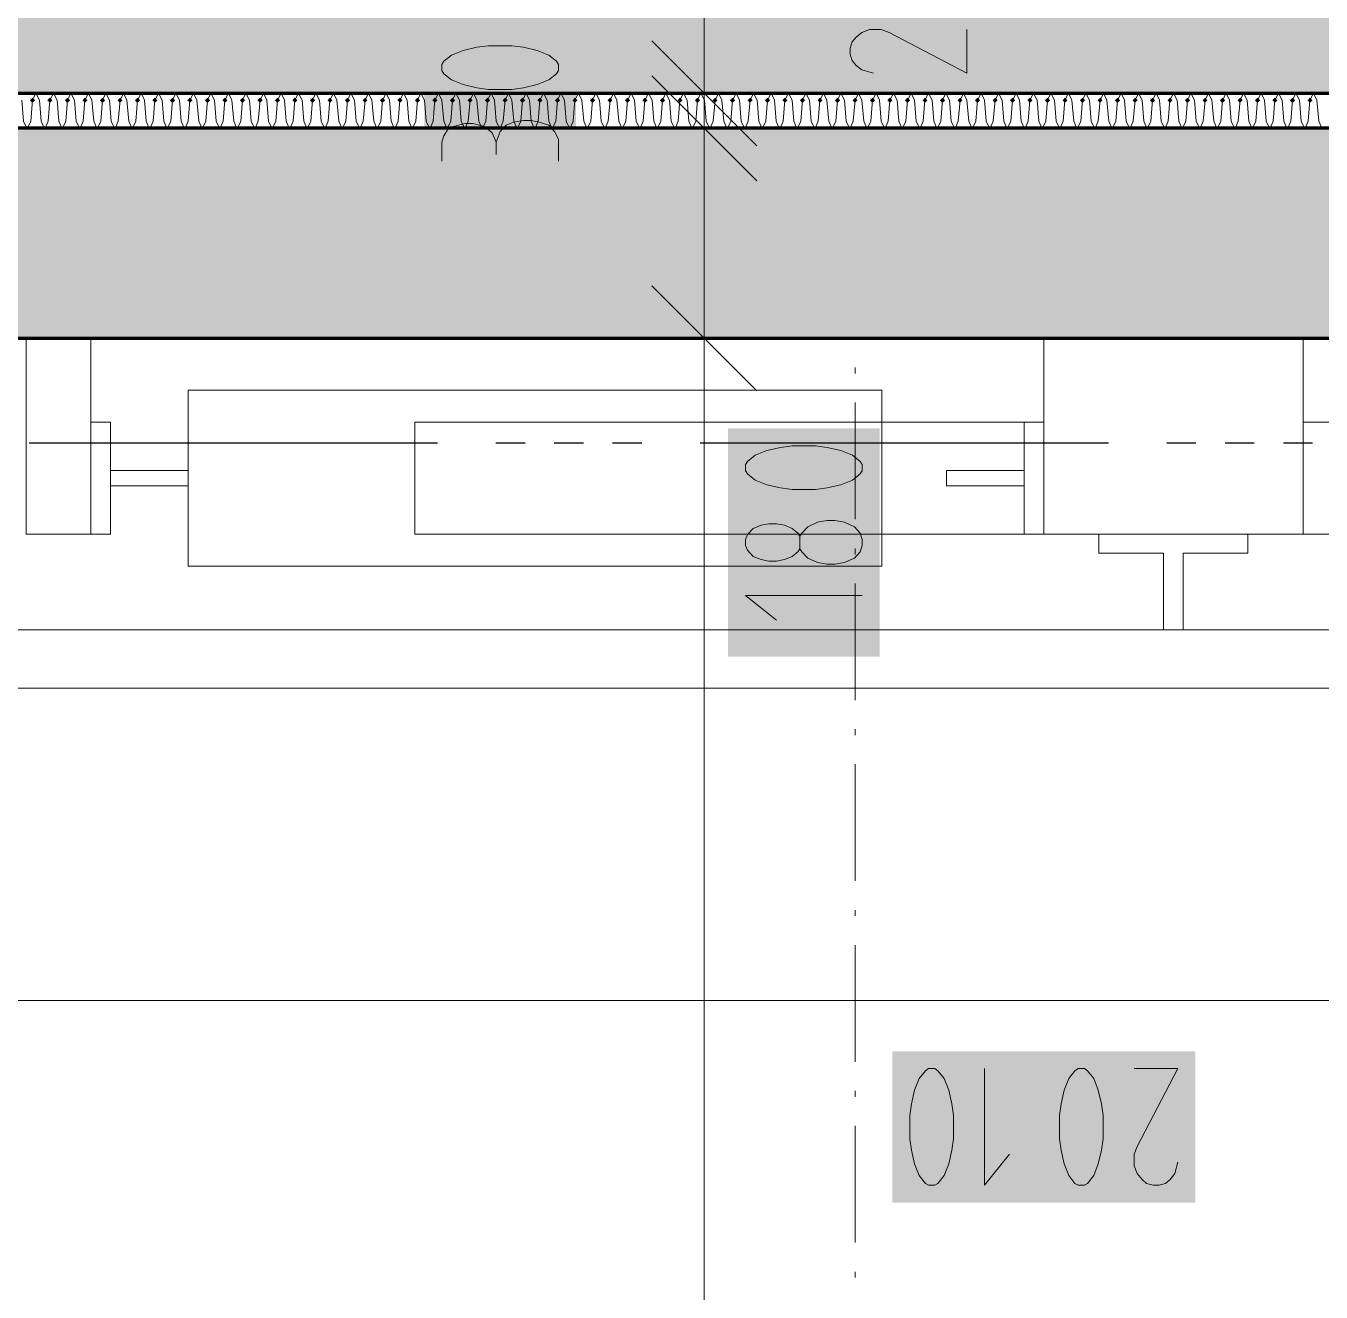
# Model space of a CAD drawing. Header units: millimetres. Extents: x 0 to 594, y 0 to 420.
# Drawn here: x 116.98 to 128.21, y 208.74 to 219.71 of the extents above; entities that cross this region are included whole.
import ezdxf

# ---------------------------------------------------------------- set-up
doc = ezdxf.new("R2010")
doc.units = ezdxf.units.MM
doc.header["$LTSCALE"] = 8
for name, color, linetype in [('PDF_Koty delkove', 7, 'Continuous'), ('PDF_Pozarni useky', 7, 'Continuous'), ('PDF_Steny obvodove nosne', 7, 'Continuous'), ('PDF_Steny sendvic', 7, 'Continuous'), ('PDF_Steny vnitrni', 7, 'Continuous'), ('PDF_Vytah', 7, 'Continuous')]:
    doc.layers.add(name, color=color, linetype=linetype)

msp = doc.modelspace()

# ---------------------------------------------------------------- linework, layer by layer
at = {"layer": 'PDF_Koty delkove', "lineweight": 18}
for points in [[(122.862, 236.01), (122.862, 221.301), (122.862, 221.149), (122.862, 219.127), (122.862, 218.824), (122.862, 217.004), (122.862, 200.323), (122.862, 199.763), (122.862, 198.503), (122.862, 198.2), (122.862, 196.178), (122.862, 192.396), (122.862, 189.556), (122.862, 186.978), (122.862, 183.936), (122.862, 183.782), (122.862, 181.479), (122.862, 178.89), (122.862, 176.731), (122.862, 176.197), (122.862, 173.919), (122.862, 158.52)], [(125.137, 219.679), (125.137, 219.301), (124.463, 219.653), (124.395, 219.679), (124.294, 219.679), (124.227, 219.653), (124.177, 219.612), (124.142, 219.572), (124.126, 219.517), (124.126, 219.464), (124.142, 219.41), (124.177, 219.369), (124.227, 219.329), (124.327, 219.301)], [(121.193, 219.539), (120.991, 219.539), (120.891, 219.526), (120.773, 219.499), (120.671, 219.458), (120.604, 219.405), (120.588, 219.377)], [(120.588, 219.377), (120.588, 219.324), (120.604, 219.296), (120.671, 219.243), (120.773, 219.202), (120.891, 219.175), (120.991, 219.161), (121.193, 219.161), (121.294, 219.175), (121.413, 219.202), (121.514, 219.243), (121.581, 219.296), (121.599, 219.324), (121.599, 219.377), (121.581, 219.405), (121.514, 219.458), (121.413, 219.499), (121.294, 219.526), (121.193, 219.539)], [(123.317, 218.672), (122.407, 219.582)], [(123.317, 218.369), (122.407, 219.279)], [(123.62, 219.127), (122.862, 219.127), (122.104, 219.127)], [(120.588, 218.54), (120.588, 218.703), (120.604, 218.757), (120.638, 218.81), (120.689, 218.838), (120.789, 218.865), (120.857, 218.865), (120.958, 218.838), (121.025, 218.784), (121.059, 218.703), (121.059, 218.595)], [(121.599, 218.54), (121.599, 218.729), (121.564, 218.796), (121.514, 218.851), (121.43, 218.877), (121.362, 218.891), (121.294, 218.891), (121.21, 218.877), (121.144, 218.851), (121.093, 218.796), (121.059, 218.703)], [(123.62, 218.824), (122.862, 218.824), (122.104, 218.824)], [(123.317, 216.549), (122.407, 217.459)], [(123.62, 217.004), (122.862, 217.004), (122.104, 217.004)], [(123.69, 215.18), (123.673, 215.153), (123.622, 215.113), (123.556, 215.086), (123.488, 215.072), (123.42, 215.072), (123.354, 215.086), (123.286, 215.113), (123.235, 215.167), (123.219, 215.208), (123.219, 215.261), (123.235, 215.302), (123.286, 215.356), (123.354, 215.383), (123.42, 215.396), (123.488, 215.396), (123.556, 215.383), (123.622, 215.356), (123.673, 215.315), (123.69, 215.289)], [(124.23, 214.775), (123.219, 214.775), (123.488, 214.56)], [(190.487, 211.264), (186.533, 211.264), (184.421, 211.264), (181.273, 211.264), (175.929, 211.264), (174.463, 211.264), (166.149, 211.264), (164.556, 211.264), (162.433, 211.264), (134.833, 211.264), (132.963, 211.264), (112.643, 211.264), (110.823, 211.264), (110.52, 211.264), (108.447, 211.264), (90.907, 211.264), (89.441, 211.264)], [(125.291, 210.674), (125.291, 209.663), (125.507, 209.932)], [(126.588, 210.674), (126.966, 210.674), (126.614, 209.999), (126.588, 209.932), (126.588, 209.83), (126.614, 209.764), (126.655, 209.713), (126.695, 209.679), (126.75, 209.663), (126.803, 209.663), (126.857, 209.679), (126.898, 209.713), (126.938, 209.764), (126.966, 209.864)]]:
    msp.add_lwpolyline(points, dxfattribs=at)
for points in [[(123.825, 216.071), (123.622, 216.071), (123.522, 216.057), (123.404, 216.031), (123.303, 215.99), (123.235, 215.937), (123.219, 215.909), (123.219, 215.856), (123.235, 215.828), (123.303, 215.775), (123.404, 215.734), (123.522, 215.707), (123.622, 215.693), (123.825, 215.693), (123.926, 215.707), (124.044, 215.734), (124.145, 215.775), (124.213, 215.828), (124.23, 215.856), (124.23, 215.909), (124.213, 215.937), (124.145, 215.99), (124.044, 216.031), (123.926, 216.057)], [(123.993, 215.423), (123.926, 215.423), (123.842, 215.409), (123.758, 215.37), (123.707, 215.315), (123.69, 215.289), (123.69, 215.18), (123.707, 215.153), (123.758, 215.099), (123.842, 215.059), (123.926, 215.045), (123.993, 215.045), (124.077, 215.059), (124.162, 215.099), (124.213, 215.153), (124.23, 215.208), (124.23, 215.261), (124.213, 215.315), (124.162, 215.37), (124.077, 215.409)], [(124.643, 210.268), (124.643, 210.066), (124.657, 209.966), (124.684, 209.848), (124.724, 209.747), (124.778, 209.679), (124.805, 209.663), (124.859, 209.663), (124.886, 209.679), (124.94, 209.747), (124.98, 209.848), (125.008, 209.966), (125.022, 210.066), (125.022, 210.268), (125.008, 210.369), (124.98, 210.488), (124.94, 210.589), (124.886, 210.656), (124.859, 210.674), (124.805, 210.674), (124.778, 210.656), (124.724, 210.589), (124.684, 210.488), (124.657, 210.369)], [(125.939, 210.268), (125.939, 210.066), (125.953, 209.966), (125.98, 209.848), (126.02, 209.747), (126.074, 209.679), (126.102, 209.663), (126.155, 209.663), (126.182, 209.679), (126.236, 209.747), (126.276, 209.848), (126.304, 209.966), (126.318, 210.066), (126.318, 210.268), (126.304, 210.369), (126.276, 210.488), (126.236, 210.589), (126.182, 210.656), (126.155, 210.674), (126.102, 210.674), (126.074, 210.656), (126.02, 210.589), (125.98, 210.488), (125.953, 210.369)]]:
    msp.add_lwpolyline(points, close=True, dxfattribs=at)
at = {"layer": 'PDF_Koty delkove', "color": 7, "lineweight": 18, "true_color": 0xffffff, "transparency": 33554559}
for points in [[(125.289, 219.149), (125.289, 221.127), (123.974, 219.149), (123.974, 221.127)], [(121.75, 218.361), (121.75, 219.691), (120.436, 218.361), (120.436, 219.691)], [(124.382, 214.245), (124.382, 216.223), (123.067, 214.245), (123.067, 216.223)], [(127.117, 210.825), (124.492, 210.825), (127.117, 209.511), (124.492, 209.511)]]:
    msp.add_solid(points, dxfattribs=at)
at = {"layer": 'PDF_Pozarni useky', "lineweight": 30}
for points in [[(120.55, 216.094), (117.012, 216.094)], [(121.309, 216.094), (121.056, 216.094)], [(121.814, 216.094), (121.561, 216.094)], [(122.32, 216.094), (122.067, 216.094)], [(126.363, 216.094), (122.825, 216.094)], [(127.122, 216.094), (126.869, 216.094)], [(127.627, 216.094), (127.374, 216.094)], [(128.133, 216.094), (127.88, 216.094)]]:
    msp.add_lwpolyline(points, dxfattribs=at)
at = {"layer": 'PDF_Steny obvodove nosne', "lineweight": 70}
msp.add_lwpolyline([(110.52, 219.127), (134.783, 219.127), (134.783, 221.149), (131.8, 221.149), (129.071, 221.149), (108.498, 221.149), (108.498, 220.189), (108.498, 219.127), (108.498, 208.714), (108.498, 207.248), (108.498, 198.2)], dxfattribs=at)
at = {"layer": 'PDF_Steny obvodove nosne', "color": 9, "lineweight": 9, "true_color": 0xc0c0c0, "transparency": 33554559}
msp.add_solid([(134.783, 221.149), (108.498, 221.149), (134.783, 219.127), (108.498, 219.127)], dxfattribs=at)
at = {"layer": 'PDF_Steny sendvic', "lineweight": 30}
msp.add_lwpolyline([(110.52, 198.402), (110.52, 198.2), (132.761, 198.2), (134.783, 198.2), (134.833, 198.2), (134.833, 198.503), (134.783, 198.503), (112.643, 198.503), (110.823, 198.503), (110.823, 218.824), (112.643, 218.824), (134.783, 218.824), (134.833, 218.824), (134.833, 219.127), (134.783, 219.127), (110.52, 219.127), (110.52, 218.925)], dxfattribs=at)
at = {"layer": 'PDF_Steny sendvic', "lineweight": 9}
for points in [[(117.071, 219.127), (117.04, 219.066)], [(117.101, 219.066), (117.071, 219.127)], [(117.222, 219.127), (117.192, 219.066)], [(117.253, 219.066), (117.222, 219.127)], [(117.374, 219.127), (117.344, 219.066)], [(117.404, 219.066), (117.374, 219.127)], [(117.526, 219.127), (117.495, 219.066)], [(117.556, 219.066), (117.526, 219.127)], [(117.677, 219.127), (117.647, 219.066)], [(117.708, 219.066), (117.677, 219.127)], [(117.829, 219.127), (117.799, 219.066)], [(117.859, 219.066), (117.829, 219.127)], [(117.981, 219.127), (117.95, 219.066)], [(118.011, 219.066), (117.981, 219.127)], [(118.132, 219.127), (118.102, 219.066)], [(118.178, 218.884), (118.163, 219.066), (118.132, 219.127)], [(118.284, 219.127), (118.254, 219.066)], [(118.329, 218.884), (118.314, 219.066), (118.284, 219.127)], [(118.436, 219.127), (118.405, 219.066)], [(118.481, 218.884), (118.466, 219.066), (118.436, 219.127)], [(118.587, 219.127), (118.557, 219.066)], [(118.633, 218.884), (118.617, 219.066), (118.587, 219.127)], [(118.739, 219.127), (118.708, 219.066)], [(118.784, 218.884), (118.769, 219.066), (118.739, 219.127)], [(118.89, 219.127), (118.86, 219.066)], [(118.936, 218.884), (118.921, 219.066), (118.89, 219.127)], [(119.042, 219.127), (119.012, 219.066)], [(119.087, 218.884), (119.072, 219.066), (119.042, 219.127)], [(119.194, 219.127), (119.163, 219.066)], [(119.224, 219.066), (119.194, 219.127)], [(119.345, 219.127), (119.315, 219.066)], [(119.376, 219.066), (119.345, 219.127)], [(119.497, 219.127), (119.467, 219.066)], [(119.542, 218.884), (119.527, 219.066), (119.497, 219.127)], [(119.649, 219.127), (119.618, 219.066)], [(119.694, 218.884), (119.679, 219.066), (119.649, 219.127)], [(119.8, 219.127), (119.77, 219.066)], [(119.846, 218.884), (119.831, 219.066), (119.8, 219.127)], [(119.952, 219.127), (119.922, 219.066)], [(119.997, 218.884), (119.982, 219.066), (119.952, 219.127)], [(120.104, 219.127), (120.073, 219.066)], [(120.149, 218.884), (120.134, 219.066), (120.104, 219.127)], [(120.255, 219.127), (120.225, 219.066)], [(120.301, 218.884), (120.286, 219.066), (120.255, 219.127)], [(120.407, 219.127), (120.377, 219.066)], [(120.452, 218.884), (120.437, 219.066), (120.407, 219.127)], [(120.559, 219.127), (120.528, 219.066)], [(120.589, 219.066), (120.559, 219.127)], [(120.71, 219.127), (120.68, 219.066)], [(120.741, 219.066), (120.71, 219.127)], [(120.862, 219.127), (120.832, 219.066)], [(120.892, 219.066), (120.862, 219.127)], [(121.014, 219.127), (120.983, 219.066)], [(121.044, 219.066), (121.014, 219.127)], [(121.165, 219.127), (121.135, 219.066)], [(121.211, 218.884), (121.195, 219.066), (121.165, 219.127)], [(121.317, 219.127), (121.286, 219.066)], [(121.362, 218.884), (121.347, 219.066), (121.317, 219.127)], [(121.468, 219.127), (121.438, 219.066)], [(121.514, 218.884), (121.499, 219.066), (121.468, 219.127)], [(121.62, 219.127), (121.59, 219.066)], [(121.665, 218.884), (121.65, 219.066), (121.62, 219.127)], [(121.772, 219.127), (121.741, 219.066)], [(121.817, 218.884), (121.802, 219.066), (121.772, 219.127)], [(121.923, 219.127), (121.893, 219.066)], [(121.969, 218.884), (121.954, 219.066), (121.923, 219.127)], [(122.075, 219.127), (122.045, 219.066)], [(122.105, 219.066), (122.075, 219.127)], [(122.227, 219.127), (122.196, 219.066)], [(122.272, 218.884), (122.257, 219.066), (122.227, 219.127)], [(122.378, 219.127), (122.348, 219.066)], [(122.424, 218.884), (122.409, 219.066), (122.378, 219.127)], [(122.53, 219.127), (122.5, 219.066)], [(122.56, 219.066), (122.53, 219.127)], [(122.682, 219.127), (122.651, 219.066)], [(122.727, 218.884), (122.712, 219.066), (122.682, 219.127)], [(122.833, 219.127), (122.803, 219.066)], [(122.864, 219.066), (122.833, 219.127)], [(122.985, 219.127), (122.955, 219.066)], [(123.03, 218.884), (123.015, 219.066), (122.985, 219.127)], [(123.137, 219.127), (123.106, 219.066)], [(123.167, 219.066), (123.137, 219.127)], [(123.288, 219.127), (123.258, 219.066)], [(123.334, 218.884), (123.319, 219.066), (123.288, 219.127)], [(123.44, 219.127), (123.41, 219.066)], [(123.485, 218.884), (123.47, 219.066), (123.44, 219.127)], [(123.591, 219.127), (123.561, 219.066)], [(123.622, 219.066), (123.591, 219.127)], [(123.743, 219.127), (123.713, 219.066)], [(123.788, 218.884), (123.773, 219.066), (123.743, 219.127)], [(123.895, 219.127), (123.864, 219.066)], [(123.925, 219.066), (123.895, 219.127)], [(124.046, 219.127), (124.016, 219.066)], [(124.077, 219.066), (124.046, 219.127)], [(124.198, 219.127), (124.168, 219.066)], [(124.228, 219.066), (124.198, 219.127)], [(124.35, 219.127), (124.319, 219.066)], [(124.38, 219.066), (124.35, 219.127)], [(124.501, 219.127), (124.471, 219.066)], [(124.532, 219.066), (124.501, 219.127)], [(124.653, 219.127), (124.623, 219.066)], [(124.683, 219.066), (124.653, 219.127)], [(124.805, 219.127), (124.774, 219.066)], [(124.835, 219.066), (124.805, 219.127)], [(124.956, 219.127), (124.926, 219.066)], [(124.987, 219.066), (124.956, 219.127)], [(125.108, 219.127), (125.078, 219.066)], [(125.138, 219.066), (125.108, 219.127)], [(125.26, 219.127), (125.229, 219.066)], [(125.29, 219.066), (125.26, 219.127)], [(125.411, 219.127), (125.381, 219.066)], [(125.442, 219.066), (125.411, 219.127)], [(125.563, 219.127), (125.533, 219.066)], [(125.593, 219.066), (125.563, 219.127)], [(125.714, 219.127), (125.684, 219.066)], [(125.745, 219.066), (125.714, 219.127)], [(125.866, 219.127), (125.836, 219.066)], [(125.896, 219.066), (125.866, 219.127)], [(126.018, 219.127), (125.987, 219.066)], [(126.048, 219.066), (126.018, 219.127)], [(126.169, 219.127), (126.139, 219.066)], [(126.2, 219.066), (126.169, 219.127)], [(126.321, 219.127), (126.291, 219.066)], [(126.351, 219.066), (126.321, 219.127)], [(126.473, 219.127), (126.442, 219.066)], [(126.503, 219.066), (126.473, 219.127)], [(126.624, 219.127), (126.594, 219.066)], [(126.655, 219.066), (126.624, 219.127)], [(126.776, 219.127), (126.746, 219.066)], [(126.806, 219.066), (126.776, 219.127)], [(126.928, 219.127), (126.897, 219.066)], [(126.958, 219.066), (126.928, 219.127)], [(127.079, 219.127), (127.049, 219.066)], [(127.11, 219.066), (127.079, 219.127)], [(127.231, 219.127), (127.201, 219.066)], [(127.261, 219.066), (127.231, 219.127)], [(127.383, 219.127), (127.352, 219.066)], [(127.413, 219.066), (127.383, 219.127)], [(127.534, 219.127), (127.504, 219.066)], [(127.565, 219.066), (127.534, 219.127)], [(127.686, 219.127), (127.656, 219.066)], [(127.716, 219.066), (127.686, 219.127)], [(127.838, 219.127), (127.807, 219.066)], [(127.868, 219.066), (127.838, 219.127)], [(127.989, 219.127), (127.959, 219.066)], [(128.019, 219.066), (127.989, 219.127)], [(128.141, 219.127), (128.11, 219.066)], [(128.171, 219.066), (128.141, 219.127)], [(116.949, 219.066), (116.964, 218.884), (116.992, 218.824)], [(117.025, 218.884), (117.04, 219.066)], [(117.101, 219.066), (117.116, 218.884)], [(117.177, 218.884), (117.192, 219.066)], [(117.253, 219.066), (117.268, 218.884)], [(117.329, 218.884), (117.344, 219.066)], [(117.404, 219.066), (117.419, 218.884)], [(117.48, 218.884), (117.495, 219.066)], [(117.556, 219.066), (117.571, 218.884)], [(117.632, 218.884), (117.647, 219.066)], [(117.708, 219.066), (117.723, 218.884)], [(117.784, 218.884), (117.799, 219.066)], [(117.859, 219.066), (117.874, 218.884)], [(117.935, 218.884), (117.95, 219.066)], [(118.011, 219.066), (118.026, 218.884)], [(118.087, 218.884), (118.102, 219.066)], [(118.239, 218.884), (118.254, 219.066)], [(118.39, 218.884), (118.405, 219.066)], [(118.542, 218.884), (118.557, 219.066)], [(118.693, 218.884), (118.708, 219.066)], [(118.845, 218.884), (118.86, 219.066)], [(118.997, 218.884), (119.012, 219.066)], [(119.148, 218.884), (119.163, 219.066)], [(119.224, 219.066), (119.239, 218.884)], [(119.3, 218.884), (119.315, 219.066)], [(119.376, 219.066), (119.391, 218.884)], [(119.452, 218.884), (119.467, 219.066)], [(119.603, 218.884), (119.618, 219.066)], [(119.755, 218.884), (119.77, 219.066)], [(119.907, 218.884), (119.922, 219.066)], [(120.058, 218.884), (120.073, 219.066)], [(120.21, 218.884), (120.225, 219.066)], [(120.362, 218.884), (120.377, 219.066)], [(120.513, 218.884), (120.528, 219.066)], [(120.589, 219.066), (120.604, 218.884)], [(120.665, 218.884), (120.68, 219.066)], [(120.741, 219.066), (120.756, 218.884)], [(120.816, 218.884), (120.832, 219.066)], [(120.892, 219.066), (120.907, 218.884)], [(120.968, 218.884), (120.983, 219.066)], [(121.044, 219.066), (121.059, 218.884)], [(121.12, 218.884), (121.135, 219.066)], [(121.271, 218.884), (121.286, 219.066)], [(121.423, 218.884), (121.438, 219.066)], [(121.575, 218.884), (121.59, 219.066)], [(121.726, 218.884), (121.741, 219.066)], [(121.878, 218.884), (121.893, 219.066)], [(122.03, 218.884), (122.045, 219.066)], [(122.105, 219.066), (122.12, 218.884)], [(122.181, 218.884), (122.196, 219.066)], [(122.333, 218.884), (122.348, 219.066)], [(122.485, 218.884), (122.5, 219.066)], [(122.56, 219.066), (122.575, 218.884)], [(122.636, 218.884), (122.651, 219.066)], [(122.788, 218.884), (122.803, 219.066)], [(122.864, 219.066), (122.879, 218.884)], [(122.94, 218.884), (122.955, 219.066)], [(123.091, 218.884), (123.106, 219.066)], [(123.167, 219.066), (123.182, 218.884)], [(123.243, 218.884), (123.258, 219.066)], [(123.394, 218.884), (123.41, 219.066)], [(123.546, 218.884), (123.561, 219.066)], [(123.622, 219.066), (123.637, 218.884)], [(123.698, 218.884), (123.713, 219.066)], [(123.849, 218.884), (123.864, 219.066)], [(123.925, 219.066), (123.94, 218.884)], [(124.001, 218.884), (124.016, 219.066)], [(124.077, 219.066), (124.092, 218.884)], [(124.153, 218.884), (124.168, 219.066)], [(124.228, 219.066), (124.243, 218.884)], [(124.304, 218.884), (124.319, 219.066)], [(124.38, 219.066), (124.395, 218.884)], [(124.456, 218.884), (124.471, 219.066)], [(124.532, 219.066), (124.547, 218.884)], [(124.608, 218.884), (124.623, 219.066)], [(124.683, 219.066), (124.698, 218.884)], [(124.759, 218.884), (124.774, 219.066)], [(124.835, 219.066), (124.85, 218.884)], [(124.911, 218.884), (124.926, 219.066)], [(124.987, 219.066), (125.002, 218.884)], [(125.063, 218.884), (125.078, 219.066)], [(125.138, 219.066), (125.153, 218.884)], [(125.214, 218.884), (125.229, 219.066)], [(125.29, 219.066), (125.305, 218.884)], [(125.366, 218.884), (125.381, 219.066)], [(125.442, 219.066), (125.457, 218.884)], [(125.518, 218.884), (125.533, 219.066)], [(125.593, 219.066), (125.608, 218.884)], [(125.669, 218.884), (125.684, 219.066)], [(125.745, 219.066), (125.76, 218.884)], [(125.821, 218.884), (125.836, 219.066)], [(125.896, 219.066), (125.911, 218.884)], [(125.972, 218.884), (125.987, 219.066)], [(126.048, 219.066), (126.063, 218.884)], [(126.124, 218.884), (126.139, 219.066)], [(126.2, 219.066), (126.215, 218.884)], [(126.276, 218.884), (126.291, 219.066)], [(126.351, 219.066), (126.366, 218.884)], [(126.427, 218.884), (126.442, 219.066)], [(126.503, 219.066), (126.518, 218.884)], [(126.579, 218.884), (126.594, 219.066)], [(126.655, 219.066), (126.67, 218.884)], [(126.731, 218.884), (126.746, 219.066)], [(126.806, 219.066), (126.821, 218.884)], [(126.882, 218.884), (126.897, 219.066)], [(126.958, 219.066), (126.973, 218.884)], [(127.034, 218.884), (127.049, 219.066)], [(127.11, 219.066), (127.125, 218.884)], [(127.186, 218.884), (127.201, 219.066)], [(127.261, 219.066), (127.276, 218.884)], [(127.337, 218.884), (127.352, 219.066)], [(127.413, 219.066), (127.428, 218.884)], [(127.489, 218.884), (127.504, 219.066)], [(127.565, 219.066), (127.58, 218.884)], [(127.641, 218.884), (127.656, 219.066)], [(127.716, 219.066), (127.731, 218.884)], [(127.792, 218.884), (127.807, 219.066)], [(127.868, 219.066), (127.883, 218.884)], [(127.944, 218.884), (127.959, 219.066)], [(128.019, 219.066), (128.035, 218.884)], [(128.095, 218.884), (128.11, 219.066)], [(128.171, 219.066), (128.186, 218.884)], [(116.998, 218.824), (117.025, 218.884)], [(117.025, 218.884), (117.025, 218.884)], [(117.116, 218.884), (117.143, 218.824)], [(117.15, 218.824), (117.177, 218.884)], [(117.177, 218.884), (117.177, 218.884)], [(117.268, 218.884), (117.295, 218.824)], [(117.301, 218.824), (117.329, 218.884)], [(117.329, 218.884), (117.329, 218.884)], [(117.419, 218.884), (117.447, 218.824)], [(117.453, 218.824), (117.48, 218.884)], [(117.48, 218.884), (117.48, 218.884)], [(117.571, 218.884), (117.598, 218.824)], [(117.605, 218.824), (117.632, 218.884)], [(117.632, 218.884), (117.632, 218.884)], [(117.723, 218.884), (117.75, 218.824)], [(117.756, 218.824), (117.784, 218.884)], [(117.784, 218.884), (117.784, 218.884)], [(117.874, 218.884), (117.902, 218.824)], [(117.908, 218.824), (117.935, 218.884)], [(117.935, 218.884), (117.935, 218.884)], [(118.026, 218.884), (118.053, 218.824)], [(118.06, 218.824), (118.087, 218.884)], [(118.087, 218.884), (118.087, 218.884)], [(118.178, 218.884), (118.205, 218.824)], [(118.211, 218.824), (118.239, 218.884)], [(118.239, 218.884), (118.239, 218.884)], [(118.329, 218.884), (118.356, 218.824)], [(118.363, 218.824), (118.39, 218.884)], [(118.39, 218.884), (118.39, 218.884)], [(118.481, 218.884), (118.508, 218.824)], [(118.515, 218.824), (118.542, 218.884)], [(118.542, 218.884), (118.542, 218.884)], [(118.633, 218.884), (118.66, 218.824)], [(118.666, 218.824), (118.693, 218.884)], [(118.693, 218.884), (118.693, 218.884)], [(118.784, 218.884), (118.811, 218.824)], [(118.818, 218.824), (118.845, 218.884)], [(118.845, 218.884), (118.845, 218.884)], [(118.936, 218.884), (118.963, 218.824)], [(118.969, 218.824), (118.997, 218.884)], [(118.997, 218.884), (118.997, 218.884)], [(119.087, 218.884), (119.115, 218.824)], [(119.121, 218.824), (119.148, 218.884)], [(119.148, 218.884), (119.148, 218.884)], [(119.239, 218.884), (119.266, 218.824)], [(119.273, 218.824), (119.3, 218.884)], [(119.3, 218.884), (119.3, 218.884)], [(119.391, 218.884), (119.418, 218.824)], [(119.424, 218.824), (119.452, 218.884)], [(119.452, 218.884), (119.452, 218.884)], [(119.542, 218.884), (119.57, 218.824)], [(119.576, 218.824), (119.603, 218.884)], [(119.603, 218.884), (119.603, 218.884)], [(119.694, 218.884), (119.721, 218.824)], [(119.728, 218.824), (119.755, 218.884)], [(119.755, 218.884), (119.755, 218.884)], [(119.846, 218.884), (119.873, 218.824)], [(119.879, 218.824), (119.907, 218.884)], [(119.907, 218.884), (119.907, 218.884)], [(119.997, 218.884), (120.025, 218.824)], [(120.031, 218.824), (120.058, 218.884)], [(120.058, 218.884), (120.058, 218.884)], [(120.149, 218.884), (120.176, 218.824)], [(120.183, 218.824), (120.21, 218.884)], [(120.21, 218.884), (120.21, 218.884)], [(120.301, 218.884), (120.328, 218.824)], [(120.334, 218.824), (120.362, 218.884)], [(120.362, 218.884), (120.362, 218.884)], [(120.452, 218.884), (120.48, 218.824)], [(120.486, 218.824), (120.513, 218.884)], [(120.513, 218.884), (120.513, 218.884)], [(120.604, 218.884), (120.631, 218.824)], [(120.638, 218.824), (120.665, 218.884)], [(120.665, 218.884), (120.665, 218.884)], [(120.665, 218.884), (120.665, 218.884)], [(120.756, 218.884), (120.783, 218.824)], [(120.789, 218.824), (120.816, 218.884)], [(120.816, 218.884), (120.816, 218.884)], [(120.907, 218.884), (120.934, 218.824)], [(120.941, 218.824), (120.968, 218.884)], [(120.968, 218.884), (120.968, 218.884)], [(121.059, 218.884), (121.086, 218.824)], [(121.093, 218.824), (121.12, 218.884)], [(121.12, 218.884), (121.12, 218.884)], [(121.211, 218.884), (121.238, 218.824)], [(121.244, 218.824), (121.271, 218.884)], [(121.271, 218.884), (121.271, 218.884)], [(121.362, 218.884), (121.389, 218.824)], [(121.396, 218.824), (121.423, 218.884)], [(121.423, 218.884), (121.423, 218.884)], [(121.514, 218.884), (121.541, 218.824)], [(121.547, 218.824), (121.575, 218.884)], [(121.575, 218.884), (121.575, 218.884)], [(121.665, 218.884), (121.693, 218.824)], [(121.699, 218.824), (121.726, 218.884)], [(121.726, 218.884), (121.726, 218.884)], [(121.817, 218.884), (121.844, 218.824)], [(121.851, 218.824), (121.878, 218.884)], [(121.878, 218.884), (121.878, 218.884)], [(121.969, 218.884), (121.996, 218.824)], [(122.002, 218.824), (122.03, 218.884)], [(122.03, 218.884), (122.03, 218.884)], [(122.12, 218.884), (122.148, 218.824)], [(122.154, 218.824), (122.181, 218.884)], [(122.181, 218.884), (122.181, 218.884)], [(122.272, 218.884), (122.299, 218.824)], [(122.306, 218.824), (122.333, 218.884)], [(122.333, 218.884), (122.333, 218.884)], [(122.424, 218.884), (122.451, 218.824)], [(122.457, 218.824), (122.485, 218.884)], [(122.485, 218.884), (122.485, 218.884)], [(122.575, 218.884), (122.603, 218.824)], [(122.609, 218.824), (122.636, 218.884)], [(122.636, 218.884), (122.636, 218.884)], [(122.727, 218.884), (122.754, 218.824)], [(122.761, 218.824), (122.788, 218.884)], [(122.788, 218.884), (122.788, 218.884)], [(122.879, 218.884), (122.906, 218.824)], [(122.912, 218.824), (122.94, 218.884)], [(122.94, 218.884), (122.94, 218.884)], [(123.03, 218.884), (123.058, 218.824)], [(123.064, 218.824), (123.091, 218.884)], [(123.091, 218.884), (123.091, 218.884)], [(123.182, 218.884), (123.209, 218.824)], [(123.216, 218.824), (123.243, 218.884)], [(123.243, 218.884), (123.243, 218.884)], [(123.334, 218.884), (123.361, 218.824)], [(123.367, 218.824), (123.394, 218.884)], [(123.394, 218.884), (123.394, 218.884)], [(123.485, 218.884), (123.512, 218.824)], [(123.519, 218.824), (123.546, 218.884)], [(123.546, 218.884), (123.546, 218.884)], [(123.637, 218.884), (123.664, 218.824)], [(123.67, 218.824), (123.698, 218.884)], [(123.698, 218.884), (123.698, 218.884)], [(123.788, 218.884), (123.816, 218.824)], [(123.822, 218.824), (123.849, 218.884)], [(123.849, 218.884), (123.849, 218.884)], [(123.94, 218.884), (123.967, 218.824)], [(123.974, 218.824), (124.001, 218.884)], [(124.001, 218.884), (124.001, 218.884)], [(124.092, 218.884), (124.119, 218.824)], [(124.125, 218.824), (124.153, 218.884)], [(124.153, 218.884), (124.153, 218.884)], [(124.243, 218.884), (124.271, 218.824)], [(124.277, 218.824), (124.304, 218.884)], [(124.304, 218.884), (124.304, 218.884)], [(124.395, 218.884), (124.422, 218.824)], [(124.429, 218.824), (124.456, 218.884)], [(124.456, 218.884), (124.456, 218.884)], [(124.547, 218.884), (124.574, 218.824)], [(124.58, 218.824), (124.608, 218.884)], [(124.608, 218.884), (124.608, 218.884)], [(124.698, 218.884), (124.726, 218.824)], [(124.732, 218.824), (124.759, 218.884)], [(124.759, 218.884), (124.759, 218.884)], [(124.85, 218.884), (124.877, 218.824)], [(124.884, 218.824), (124.911, 218.884)], [(124.911, 218.884), (124.911, 218.884)], [(125.002, 218.884), (125.029, 218.824)], [(125.035, 218.824), (125.063, 218.884)], [(125.063, 218.884), (125.063, 218.884)], [(125.153, 218.884), (125.181, 218.824)], [(125.187, 218.824), (125.214, 218.884)], [(125.214, 218.884), (125.214, 218.884)], [(125.305, 218.884), (125.332, 218.824)], [(125.339, 218.824), (125.366, 218.884)], [(125.366, 218.884), (125.366, 218.884)], [(125.457, 218.884), (125.484, 218.824)], [(125.49, 218.824), (125.518, 218.884)], [(125.518, 218.884), (125.518, 218.884)], [(125.608, 218.884), (125.635, 218.824)], [(125.642, 218.824), (125.669, 218.884)], [(125.669, 218.884), (125.669, 218.884)], [(125.76, 218.884), (125.787, 218.824)], [(125.793, 218.824), (125.821, 218.884)], [(125.821, 218.884), (125.821, 218.884)], [(125.911, 218.884), (125.939, 218.824)], [(125.945, 218.824), (125.972, 218.884)], [(125.972, 218.884), (125.972, 218.884)], [(126.063, 218.884), (126.09, 218.824)], [(126.097, 218.824), (126.124, 218.884)], [(126.124, 218.884), (126.124, 218.884)], [(126.215, 218.884), (126.242, 218.824)], [(126.248, 218.824), (126.276, 218.884)], [(126.276, 218.884), (126.276, 218.884)], [(126.366, 218.884), (126.394, 218.824)], [(126.4, 218.824), (126.427, 218.884)], [(126.427, 218.884), (126.427, 218.884)], [(126.518, 218.884), (126.545, 218.824)], [(126.552, 218.824), (126.579, 218.884)], [(126.579, 218.884), (126.579, 218.884)], [(126.67, 218.884), (126.697, 218.824)], [(126.703, 218.824), (126.731, 218.884)], [(126.731, 218.884), (126.731, 218.884)], [(126.821, 218.884), (126.849, 218.824)], [(126.855, 218.824), (126.882, 218.884)], [(126.882, 218.884), (126.882, 218.884)], [(126.973, 218.884), (127, 218.824)], [(127.007, 218.824), (127.034, 218.884)], [(127.034, 218.884), (127.034, 218.884)], [(127.125, 218.884), (127.152, 218.824)], [(127.158, 218.824), (127.186, 218.884)], [(127.186, 218.884), (127.186, 218.884)], [(127.276, 218.884), (127.304, 218.824)], [(127.31, 218.824), (127.337, 218.884)], [(127.337, 218.884), (127.337, 218.884)], [(127.428, 218.884), (127.455, 218.824)], [(127.462, 218.824), (127.489, 218.884)], [(127.489, 218.884), (127.489, 218.884)], [(127.58, 218.884), (127.607, 218.824)], [(127.613, 218.824), (127.641, 218.884)], [(127.641, 218.884), (127.641, 218.884)], [(127.731, 218.884), (127.759, 218.824)], [(127.765, 218.824), (127.792, 218.884)], [(127.792, 218.884), (127.792, 218.884)], [(127.883, 218.884), (127.91, 218.824)], [(127.917, 218.824), (127.944, 218.884)], [(127.944, 218.884), (127.944, 218.884)], [(128.035, 218.884), (128.062, 218.824)], [(128.068, 218.824), (128.095, 218.884)], [(128.095, 218.884), (128.095, 218.884)], [(128.095, 218.884), (128.095, 218.884)], [(128.186, 218.884), (128.213, 218.824)]]:
    msp.add_lwpolyline(points, dxfattribs=at)
at = {"layer": 'PDF_Steny sendvic', "lineweight": 9, "transparency": 33554559}
for points in [[(117.04, 219.044), (117.018, 219.066), (117.063, 219.066), (117.04, 219.089)], [(117.192, 219.044), (117.169, 219.066), (117.215, 219.066), (117.192, 219.089)], [(117.344, 219.044), (117.321, 219.066), (117.366, 219.066), (117.344, 219.089)], [(117.495, 219.044), (117.473, 219.066), (117.518, 219.066), (117.495, 219.089)], [(117.647, 219.044), (117.624, 219.066), (117.67, 219.066), (117.647, 219.089)], [(117.799, 219.044), (117.776, 219.066), (117.821, 219.066), (117.799, 219.089)], [(117.95, 219.044), (117.927, 219.066), (117.973, 219.066), (117.95, 219.089)], [(118.102, 219.044), (118.079, 219.066), (118.125, 219.066), (118.102, 219.089)], [(118.254, 219.044), (118.231, 219.066), (118.276, 219.066), (118.254, 219.089)], [(118.405, 219.044), (118.382, 219.066), (118.428, 219.066), (118.405, 219.089)], [(118.557, 219.044), (118.534, 219.066), (118.58, 219.066), (118.557, 219.089)], [(118.708, 219.044), (118.686, 219.066), (118.731, 219.066), (118.708, 219.089)], [(118.86, 219.044), (118.837, 219.066), (118.883, 219.066), (118.86, 219.089)], [(119.012, 219.044), (118.989, 219.066), (119.035, 219.066), (119.012, 219.089)], [(119.163, 219.044), (119.141, 219.066), (119.186, 219.066), (119.163, 219.089)], [(119.315, 219.044), (119.292, 219.066), (119.338, 219.066), (119.315, 219.089)], [(119.467, 219.044), (119.444, 219.066), (119.489, 219.066), (119.467, 219.089)], [(119.618, 219.044), (119.596, 219.066), (119.641, 219.066), (119.618, 219.089)], [(119.77, 219.044), (119.747, 219.066), (119.793, 219.066), (119.77, 219.089)], [(119.922, 219.044), (119.899, 219.066), (119.944, 219.066), (119.922, 219.089)], [(120.073, 219.044), (120.051, 219.066), (120.096, 219.066), (120.073, 219.089)], [(120.225, 219.044), (120.202, 219.066), (120.248, 219.066), (120.225, 219.089)], [(120.377, 219.044), (120.354, 219.066), (120.399, 219.066), (120.377, 219.089)], [(120.528, 219.044), (120.505, 219.066), (120.551, 219.066), (120.528, 219.089)], [(120.68, 219.044), (120.657, 219.066), (120.703, 219.066), (120.68, 219.089)], [(120.832, 219.044), (120.809, 219.066), (120.854, 219.066), (120.832, 219.089)], [(120.983, 219.044), (120.96, 219.066), (121.006, 219.066), (120.983, 219.089)], [(121.135, 219.044), (121.112, 219.066), (121.158, 219.066), (121.135, 219.089)], [(121.286, 219.044), (121.264, 219.066), (121.309, 219.066), (121.286, 219.089)], [(121.438, 219.044), (121.415, 219.066), (121.461, 219.066), (121.438, 219.089)], [(121.59, 219.044), (121.567, 219.066), (121.613, 219.066), (121.59, 219.089)], [(121.741, 219.044), (121.719, 219.066), (121.764, 219.066), (121.741, 219.089)], [(121.893, 219.044), (121.87, 219.066), (121.916, 219.066), (121.893, 219.089)], [(122.045, 219.044), (122.022, 219.066), (122.067, 219.066), (122.045, 219.089)], [(122.196, 219.044), (122.174, 219.066), (122.219, 219.066), (122.196, 219.089)], [(122.348, 219.044), (122.325, 219.066), (122.371, 219.066), (122.348, 219.089)], [(122.5, 219.044), (122.477, 219.066), (122.522, 219.066), (122.5, 219.089)], [(122.651, 219.044), (122.629, 219.066), (122.674, 219.066), (122.651, 219.089)], [(122.803, 219.044), (122.78, 219.066), (122.826, 219.066), (122.803, 219.089)], [(122.955, 219.044), (122.932, 219.066), (122.977, 219.066), (122.955, 219.089)], [(123.106, 219.044), (123.083, 219.066), (123.129, 219.066), (123.106, 219.089)], [(123.258, 219.044), (123.235, 219.066), (123.281, 219.066), (123.258, 219.089)], [(123.41, 219.044), (123.387, 219.066), (123.432, 219.066), (123.41, 219.089)], [(123.561, 219.044), (123.538, 219.066), (123.584, 219.066), (123.561, 219.089)], [(123.713, 219.044), (123.69, 219.066), (123.736, 219.066), (123.713, 219.089)], [(123.864, 219.044), (123.842, 219.066), (123.887, 219.066), (123.864, 219.089)], [(124.016, 219.044), (123.993, 219.066), (124.039, 219.066), (124.016, 219.089)], [(124.168, 219.044), (124.145, 219.066), (124.19, 219.066), (124.168, 219.089)], [(124.319, 219.044), (124.297, 219.066), (124.342, 219.066), (124.319, 219.089)], [(124.471, 219.044), (124.448, 219.066), (124.494, 219.066), (124.471, 219.089)], [(124.623, 219.044), (124.6, 219.066), (124.645, 219.066), (124.623, 219.089)], [(124.774, 219.044), (124.752, 219.066), (124.797, 219.066), (124.774, 219.089)], [(124.926, 219.044), (124.903, 219.066), (124.949, 219.066), (124.926, 219.089)], [(125.078, 219.044), (125.055, 219.066), (125.1, 219.066), (125.078, 219.089)], [(125.229, 219.044), (125.206, 219.066), (125.252, 219.066), (125.229, 219.089)], [(125.381, 219.044), (125.358, 219.066), (125.404, 219.066), (125.381, 219.089)], [(125.533, 219.044), (125.51, 219.066), (125.555, 219.066), (125.533, 219.089)], [(125.684, 219.044), (125.661, 219.066), (125.707, 219.066), (125.684, 219.089)], [(125.836, 219.044), (125.813, 219.066), (125.859, 219.066), (125.836, 219.089)], [(125.987, 219.044), (125.965, 219.066), (126.01, 219.066), (125.987, 219.089)], [(126.139, 219.044), (126.116, 219.066), (126.162, 219.066), (126.139, 219.089)], [(126.291, 219.044), (126.268, 219.066), (126.313, 219.066), (126.291, 219.089)], [(126.442, 219.044), (126.42, 219.066), (126.465, 219.066), (126.442, 219.089)], [(126.594, 219.044), (126.571, 219.066), (126.617, 219.066), (126.594, 219.089)], [(126.746, 219.044), (126.723, 219.066), (126.768, 219.066), (126.746, 219.089)], [(126.897, 219.044), (126.875, 219.066), (126.92, 219.066), (126.897, 219.089)], [(127.049, 219.044), (127.026, 219.066), (127.072, 219.066), (127.049, 219.089)], [(127.201, 219.044), (127.178, 219.066), (127.223, 219.066), (127.201, 219.089)], [(127.352, 219.044), (127.33, 219.066), (127.375, 219.066), (127.352, 219.089)], [(127.504, 219.044), (127.481, 219.066), (127.527, 219.066), (127.504, 219.089)], [(127.656, 219.044), (127.633, 219.066), (127.678, 219.066), (127.656, 219.089)], [(127.807, 219.044), (127.784, 219.066), (127.83, 219.066), (127.807, 219.089)], [(127.959, 219.044), (127.936, 219.066), (127.982, 219.066), (127.959, 219.089)], [(128.11, 219.044), (128.088, 219.066), (128.133, 219.066), (128.11, 219.089)]]:
    msp.add_solid(points, dxfattribs=at)
at = {"layer": 'PDF_Steny vnitrni', "lineweight": 70}
for points in [[(134.783, 217.004), (134.783, 218.824), (112.643, 218.824), (110.823, 218.824), (110.823, 198.503), (112.643, 198.503), (134.783, 198.503), (134.783, 200.323)], [(112.643, 217.004), (132.963, 217.004)]]:
    msp.add_lwpolyline(points, dxfattribs=at)
at = {"layer": 'PDF_Steny vnitrni', "color": 9, "lineweight": 9, "true_color": 0xc0c0c0, "transparency": 33554559}
msp.add_solid([(134.783, 218.824), (112.643, 218.824), (134.783, 217.004), (112.643, 217.004)], dxfattribs=at)
at = {"layer": 'PDF_Vytah', "lineweight": 9}
for points in [[(116.985, 217.004), (117.547, 217.004), (116.985, 217.004), (116.985, 215.306)], [(117.547, 215.306), (117.547, 217.004)], [(128.05, 215.306), (128.05, 217.004), (125.803, 217.004), (125.803, 215.306), (125.803, 217.004), (128.05, 217.004)], [(124.399, 215.03), (118.39, 215.03), (118.39, 216.554), (124.399, 216.554)]]:
    msp.add_lwpolyline(points, close=True, dxfattribs=at)
for points in [[(124.168, 217.002), (124.168, 217.004)], [(124.168, 217.004), (124.168, 217.004)], [(124.168, 216.698), (124.168, 216.749)], [(118.39, 215.03), (118.39, 216.554), (124.399, 216.554), (124.399, 215.03)], [(124.168, 215.435), (124.168, 216.446)], [(117.547, 216.277), (117.716, 216.277), (117.716, 215.725), (118.39, 215.725), (118.39, 215.859), (117.716, 215.859), (117.716, 215.306), (117.547, 215.306), (116.985, 215.306)], [(117.716, 216.277), (117.547, 216.277)], [(117.716, 216.277), (117.716, 215.725), (118.39, 215.725)], [(120.355, 215.306), (120.355, 216.277), (125.803, 216.277), (120.355, 216.277), (120.355, 215.306), (129.342, 215.306), (129.342, 216.277), (128.05, 216.277), (129.342, 216.277), (129.342, 215.306)], [(124.961, 215.859), (124.961, 215.725), (125.635, 215.725), (125.635, 216.277), (125.635, 215.725), (124.961, 215.725), (124.961, 215.859), (125.635, 215.859), (125.635, 215.306)], [(118.39, 215.859), (117.716, 215.859), (117.716, 215.306), (117.547, 215.306), (116.985, 215.306)], [(118.39, 215.725), (118.39, 215.859)], [(125.635, 215.306), (125.635, 215.859), (124.961, 215.859)], [(129.342, 215.306), (120.355, 215.306)], [(126.281, 215.306), (126.281, 215.14), (126.842, 215.14), (126.842, 214.477)], [(126.281, 215.306), (126.281, 215.14), (126.842, 215.14), (126.842, 214.477)], [(127.573, 215.306), (127.573, 215.14), (127.011, 215.14), (127.011, 214.477)], [(127.573, 215.306), (127.573, 215.14), (127.011, 215.14), (127.011, 214.477)], [(124.168, 215.131), (124.168, 215.182)], [(118.39, 215.03), (124.399, 215.03)], [(124.168, 213.868), (124.168, 214.879)], [(116.08, 213.971), (130.234, 213.971), (130.234, 212.455), (130.992, 212.455), (130.992, 212.707), (130.739, 212.707), (130.739, 214.477), (115.575, 214.477)], [(124.168, 213.564), (124.168, 213.615)], [(124.168, 212.301), (124.168, 213.312)], [(124.168, 211.997), (124.168, 212.048)], [(124.168, 210.734), (124.168, 211.745)], [(124.168, 210.43), (124.168, 210.481)], [(124.168, 209.167), (124.168, 210.178)], [(124.168, 208.863), (124.168, 208.914)]]:
    msp.add_lwpolyline(points, dxfattribs=at)

doc.saveas('drawing.dxf')
